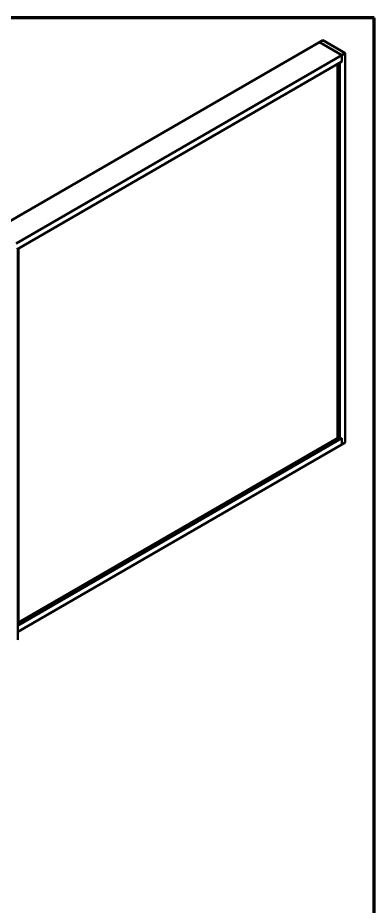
# Model space of a CAD drawing. Header units: inches. Extents: x 0.6 to 33.4, y 0.6 to 21.4.
# Drawn here: x 28.91 to 33.4, y 10.22 to 21.4 of the extents above; entities that cross this region are included whole.
import ezdxf

# ---------------------------------------------------------------- set-up
doc = ezdxf.new("R2010")
doc.units = ezdxf.units.IN
doc.header["$LTSCALE"] = 2
doc.header["$MEASUREMENT"] = 0
doc.layers.add('Border (ANSI)', color=7, linetype='Continuous', lineweight=70)
doc.layers.add('Visible (ANSI)', color=7, linetype='Continuous', lineweight=50)

# ---------------------------------------------------------------- blocks, each defined once
blk = doc.blocks.new('Borders ATAS A Border')
at = {"layer": 'Border (ANSI)'}
for p, q in [((16.7, 10.7), (0.3, 10.7)), ((16.7, 0.3), (16.7, 10.7))]:
    blk.add_line(p, q, dxfattribs=at)

msp = doc.modelspace()

# ---------------------------------------------------------------- linework, layer by layer
at = {"layer": 'Visible (ANSI)'}
for p, q in [((32.70853, 21.09367), (28.60731, 18.72583)), ((32.70853, 21.09367), (32.75272, 21.11918)), ((32.99137, 20.93037), (32.70853, 21.09367)), ((32.70853, 21.09367), (32.99137, 20.93037)), ((32.75272, 21.11918), (33.03557, 20.95588)), ((32.99137, 20.93037), (28.89015, 18.56253)), ((33.03557, 20.95588), (32.99137, 20.93037)), ((32.99137, 20.84872), (32.99137, 20.93037)), ((32.99137, 20.93037), (32.99137, 20.84872)), ((33.03557, 16.0569), (33.03557, 20.95588)), ((32.99137, 20.84872), (28.89758, 18.48516)), ((32.93834, 16.11304), (32.93834, 20.8181)), ((32.99137, 20.84872), (32.96485, 20.83341)), ((32.96485, 16.09773), (32.96485, 20.83341)), ((28.91738, 18.49578), (28.89828, 18.48476)), ((28.91168, 18.47549), (28.91168, 13.57651)), ((28.91667, 18.49619), (28.91738, 18.49578)), ((28.91738, 18.49578), (28.91738, 13.7601)), ((28.91738, 13.76091), (32.99137, 16.11304)), ((28.91738, 13.79153), (32.93834, 16.11304)), ((32.93834, 16.11304), (32.96485, 16.09773)), ((32.96485, 16.09773), (32.99137, 16.11304)), ((32.99137, 16.03139), (32.99137, 16.11304)), ((32.99137, 16.11304), (32.99137, 16.03139)), ((28.91168, 13.67598), (32.99137, 16.03139)), ((32.99137, 16.03139), (33.03557, 16.0569)), ((28.91168, 13.75681), (28.91738, 13.7601))]:
    msp.add_line(p, q, dxfattribs=at)
for centre, end_param in [((28.90528, 18.47549), 7.06858347), ((28.90528, 13.57651), 6.28318531)]:
    msp.add_ellipse(centre, major_axis=(0.0064, 0), ratio=0.57735027, start_param=5.49778714, end_param=end_param, dxfattribs=at)

# ---------------------------------------------------------------- block references
at = {"xscale": 2, "yscale": 2, "zscale": 2}
msp.add_blockref('Borders ATAS A Border', (0, 0), dxfattribs=at)

doc.saveas('drawing.dxf')
